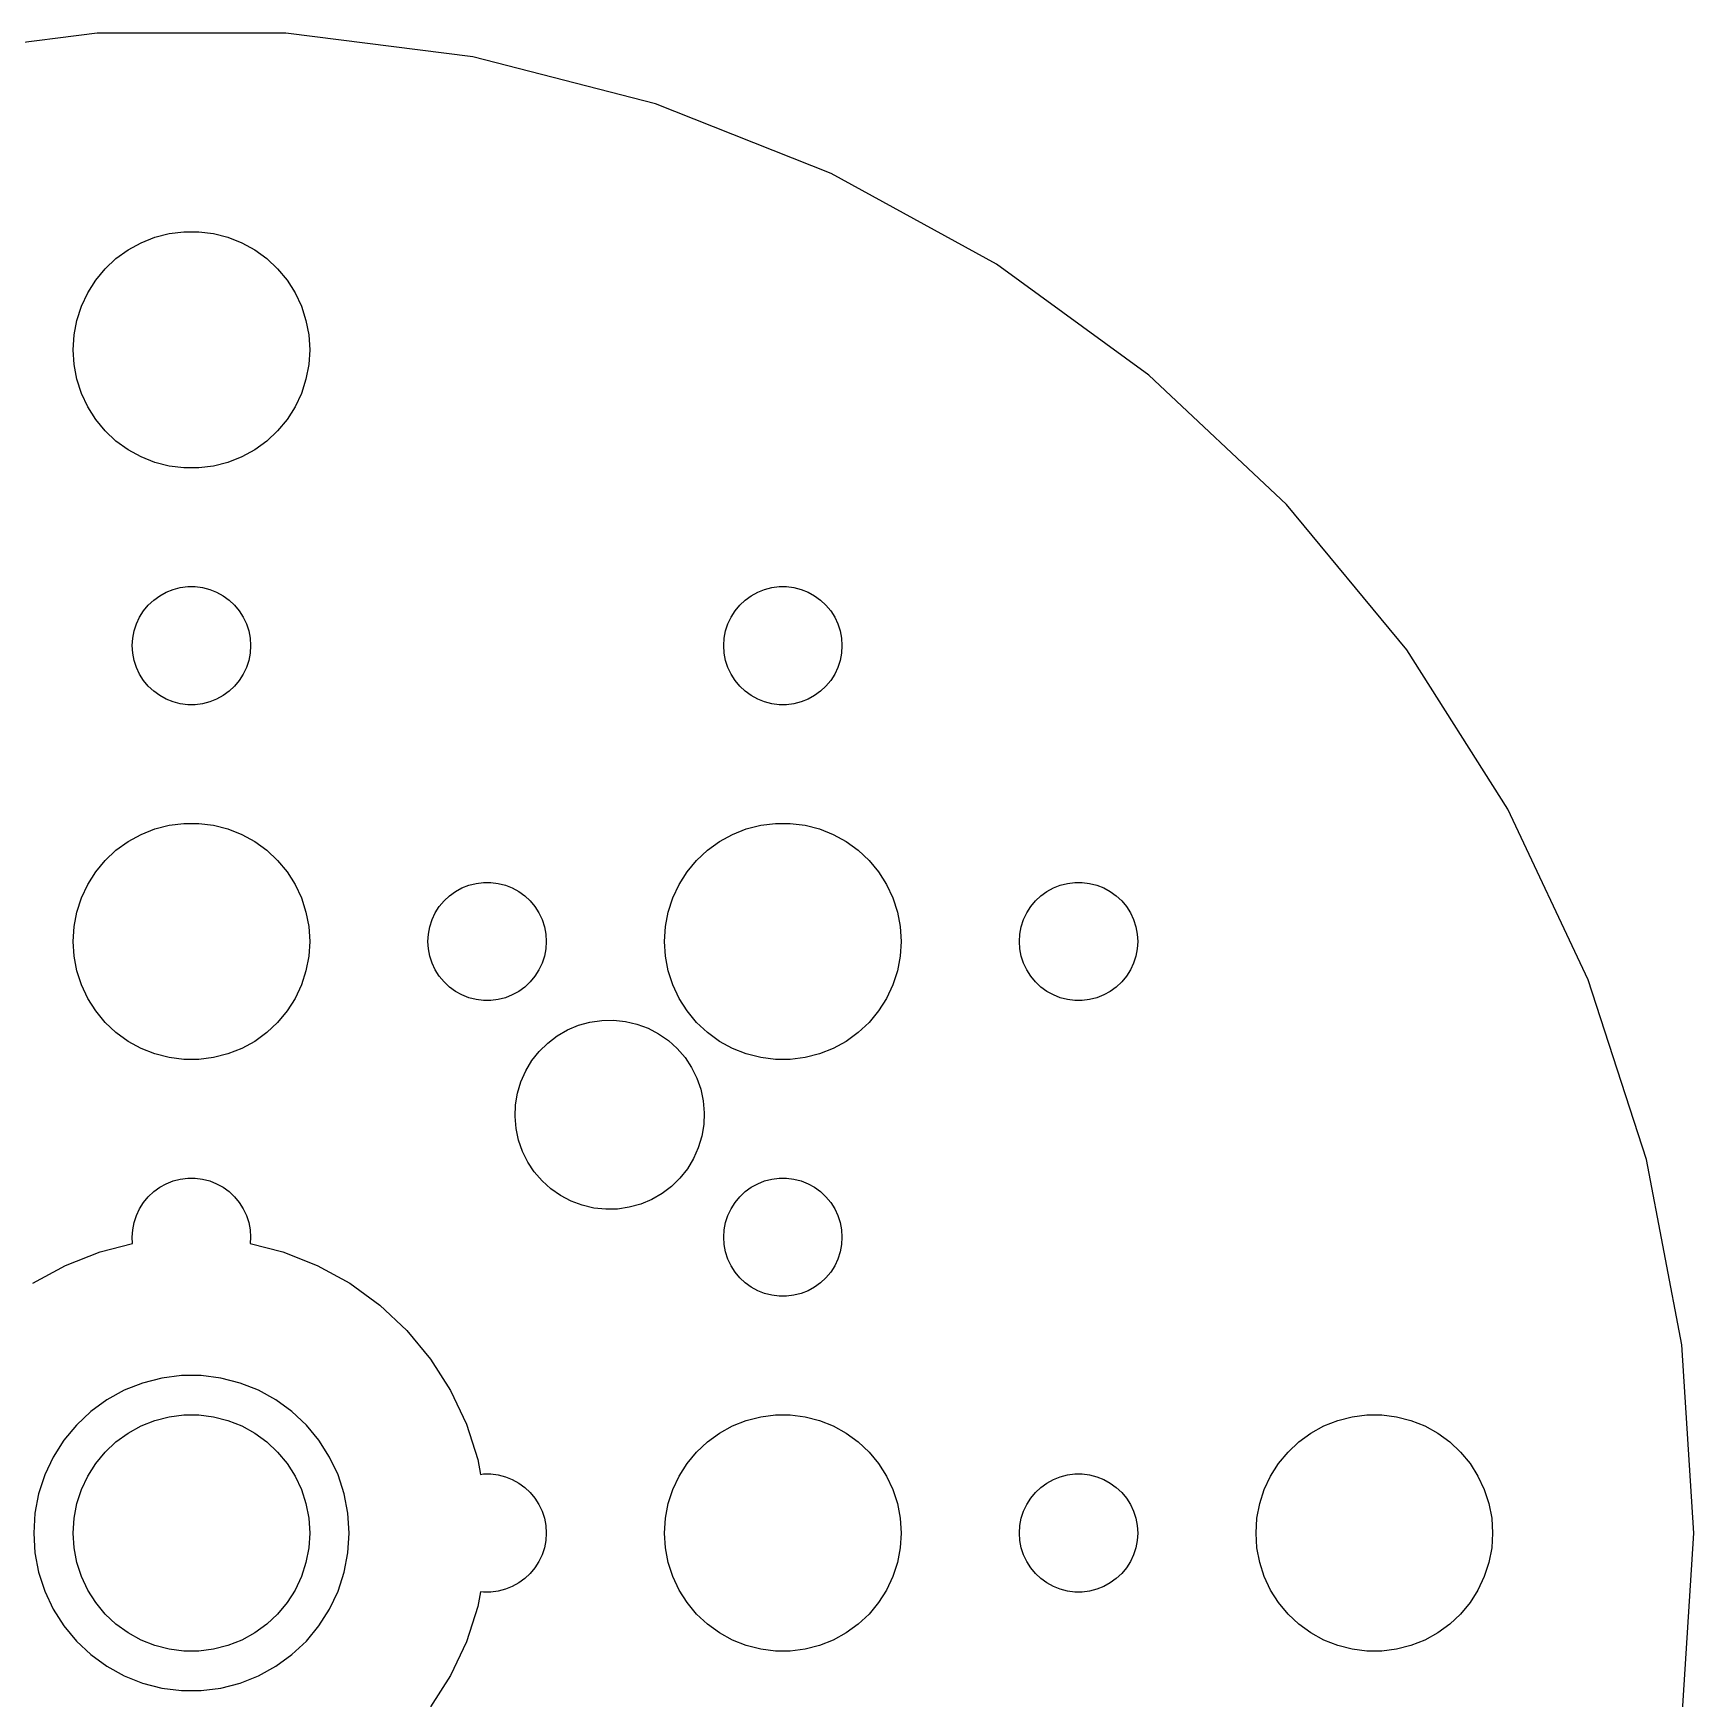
# Model space of a CAD drawing. Header units: metres. Extents: x -38 to 38, y -38 to 258.
# Drawn here: x -4.01 to 38.1, y 215.8 to 258.02 of the extents above; entities that cross this region are included whole.
import ezdxf

# ---------------------------------------------------------------- set-up
doc = ezdxf.new("R2010")
doc.units = ezdxf.units.M

msp = doc.modelspace()

# ---------------------------------------------------------------- linework, layer by layer
for p, q in [((-2.39232, 258.025), (-7.13922, 257.425)), ((2.39232, 258.025), (-2.39232, 258.025)), ((7.13922, 257.425), (2.39232, 258.025)), ((11.7735, 256.235), (7.13922, 257.425)), ((16.2222, 254.474), (11.7735, 256.235)), ((20.415, 252.169), (16.2222, 254.474)), ((-0.927048, 252.853), (-0.562134, 252.947)), ((-0.562134, 252.947), (-0.18837, 252.994)), ((-0.18837, 252.994), (0.18837, 252.994)), ((0.18837, 252.994), (0.562134, 252.947)), ((0.562134, 252.947), (0.927048, 252.853)), ((-1.91226, 252.312), (-1.60747, 252.533)), ((-1.60747, 252.533), (-1.27733, 252.714)), ((-1.27733, 252.714), (-0.927048, 252.853)), ((0.927048, 252.853), (1.27733, 252.714)), ((1.27733, 252.714), (1.60747, 252.533)), ((1.60747, 252.533), (1.91226, 252.312)), ((-2.1869, 252.054), (-1.91226, 252.312)), ((1.91226, 252.312), (2.1869, 252.054)), ((24.2858, 249.357), (20.415, 252.169)), ((-2.62891, 251.445), (-2.42705, 251.763)), ((-2.42705, 251.763), (-2.1869, 252.054)), ((2.1869, 252.054), (2.42705, 251.763)), ((2.42705, 251.763), (2.62891, 251.445)), ((-2.78932, 251.104), (-2.62891, 251.445)), ((2.62891, 251.445), (2.78932, 251.104)), ((-2.90575, 250.746), (-2.78932, 251.104)), ((2.78932, 251.104), (2.90575, 250.746)), ((-2.97633, 250.376), (-2.90575, 250.746)), ((2.90575, 250.746), (2.97633, 250.376)), ((-3, 250), (-2.97633, 250.376)), ((-2.97633, 249.624), (-3, 250)), ((2.97633, 250.376), (3, 250)), ((3, 250), (2.97633, 249.624)), ((-2.90575, 249.254), (-2.97633, 249.624)), ((2.97633, 249.624), (2.90575, 249.254)), ((-2.78932, 248.896), (-2.90575, 249.254)), ((2.90575, 249.254), (2.78932, 248.896)), ((27.7737, 246.081), (24.2858, 249.357)), ((-2.62891, 248.555), (-2.78932, 248.896)), ((2.78932, 248.896), (2.62891, 248.555)), ((-2.42705, 248.237), (-2.62891, 248.555)), ((2.62891, 248.555), (2.42705, 248.237)), ((-2.1869, 247.946), (-2.42705, 248.237)), ((-1.91226, 247.688), (-2.1869, 247.946)), ((2.1869, 247.946), (1.91226, 247.688)), ((2.42705, 248.237), (2.1869, 247.946)), ((-1.60747, 247.467), (-1.91226, 247.688)), ((-1.27733, 247.286), (-1.60747, 247.467)), ((1.60747, 247.467), (1.27733, 247.286)), ((1.91226, 247.688), (1.60747, 247.467)), ((-0.927048, 247.147), (-1.27733, 247.286)), ((-0.562134, 247.053), (-0.927048, 247.147)), ((-0.18837, 247.006), (-0.562134, 247.053)), ((0.562134, 247.053), (0.18837, 247.006)), ((0.927048, 247.147), (0.562134, 247.053)), ((1.27733, 247.286), (0.927048, 247.147)), ((0.18837, 247.006), (-0.18837, 247.006)), ((30.8235, 242.395), (27.7737, 246.081)), ((-1.09344, 243.527), (-0.956131, 243.656)), ((-0.956131, 243.656), (-0.803726, 243.766)), ((-0.803726, 243.766), (-0.638657, 243.857)), ((-0.638657, 243.857), (-0.463516, 243.927)), ((-0.463516, 243.927), (-0.281067, 243.973)), ((-0.281067, 243.973), (-0.094177, 243.997)), ((-0.094177, 243.997), (0.094177, 243.997)), ((0.094177, 243.997), (0.281067, 243.973)), ((0.281067, 243.973), (0.463516, 243.927)), ((0.463516, 243.927), (0.638657, 243.857)), ((0.638657, 243.857), (0.803726, 243.766)), ((0.803726, 243.766), (0.956131, 243.656)), ((0.956131, 243.656), (1.09344, 243.527)), ((13.9065, 243.527), (14.0439, 243.656)), ((14.0439, 243.656), (14.1963, 243.766)), ((14.1963, 243.766), (14.3613, 243.857)), ((14.3613, 243.857), (14.5365, 243.927)), ((14.5365, 243.927), (14.7189, 243.973)), ((14.7189, 243.973), (14.9058, 243.997)), ((14.9058, 243.997), (15.0942, 243.997)), ((15.0942, 243.997), (15.2811, 243.973)), ((15.2811, 243.973), (15.4635, 243.927)), ((15.4635, 243.927), (15.6387, 243.857)), ((15.6387, 243.857), (15.8037, 243.766)), ((15.8037, 243.766), (15.9561, 243.656)), ((15.9561, 243.656), (16.0934, 243.527)), ((-1.39465, 243.052), (-1.31445, 243.223)), ((-1.31445, 243.223), (-1.21352, 243.382)), ((-1.21352, 243.382), (-1.09344, 243.527)), ((1.09344, 243.527), (1.21352, 243.382)), ((1.21352, 243.382), (1.31445, 243.223)), ((1.31445, 243.223), (1.39465, 243.052)), ((13.6053, 243.052), (13.6855, 243.223)), ((13.6855, 243.223), (13.7865, 243.382)), ((13.7865, 243.382), (13.9065, 243.527)), ((16.0934, 243.527), (16.2135, 243.382)), ((16.2135, 243.382), (16.3145, 243.223)), ((16.3145, 243.223), (16.3947, 243.052)), ((-1.48816, 242.688), (-1.45287, 242.873)), ((-1.45287, 242.873), (-1.39465, 243.052)), ((1.39465, 243.052), (1.45287, 242.873)), ((1.45287, 242.873), (1.48816, 242.688)), ((13.5118, 242.688), (13.5471, 242.873)), ((13.5471, 242.873), (13.6053, 243.052)), ((16.3947, 243.052), (16.4529, 242.873)), ((16.4529, 242.873), (16.4882, 242.688)), ((-1.5, 242.5), (-1.48816, 242.688)), ((-1.48816, 242.312), (-1.5, 242.5)), ((1.48816, 242.688), (1.5, 242.5)), ((1.5, 242.5), (1.48816, 242.312)), ((13.5, 242.5), (13.5118, 242.688)), ((13.5118, 242.312), (13.5, 242.5)), ((16.4882, 242.688), (16.5, 242.5)), ((16.5, 242.5), (16.4882, 242.312)), ((33.3873, 238.355), (30.8235, 242.395)), ((-1.45287, 242.127), (-1.48816, 242.312)), ((-1.39465, 241.948), (-1.45287, 242.127)), ((1.45287, 242.127), (1.39465, 241.948)), ((1.48816, 242.312), (1.45287, 242.127)), ((13.5471, 242.127), (13.5118, 242.312)), ((13.6053, 241.948), (13.5471, 242.127)), ((16.4529, 242.127), (16.3947, 241.948)), ((16.4882, 242.312), (16.4529, 242.127)), ((-1.31445, 241.777), (-1.39465, 241.948)), ((-1.21352, 241.618), (-1.31445, 241.777)), ((-1.09344, 241.473), (-1.21352, 241.618)), ((1.21352, 241.618), (1.09344, 241.473)), ((1.31445, 241.777), (1.21352, 241.618)), ((1.39465, 241.948), (1.31445, 241.777)), ((13.6855, 241.777), (13.6053, 241.948)), ((13.7865, 241.618), (13.6855, 241.777)), ((13.9065, 241.473), (13.7865, 241.618)), ((16.2135, 241.618), (16.0934, 241.473)), ((16.3145, 241.777), (16.2135, 241.618)), ((16.3947, 241.948), (16.3145, 241.777)), ((-0.956131, 241.344), (-1.09344, 241.473)), ((-0.803726, 241.234), (-0.956131, 241.344)), ((-0.638657, 241.143), (-0.803726, 241.234)), ((-0.463516, 241.073), (-0.638657, 241.143)), ((0.638657, 241.143), (0.463516, 241.073)), ((0.803726, 241.234), (0.638657, 241.143)), ((0.956131, 241.344), (0.803726, 241.234)), ((1.09344, 241.473), (0.956131, 241.344)), ((14.0439, 241.344), (13.9065, 241.473)), ((14.1963, 241.234), (14.0439, 241.344)), ((14.3613, 241.143), (14.1963, 241.234)), ((14.5365, 241.073), (14.3613, 241.143)), ((15.6387, 241.143), (15.4635, 241.073)), ((15.8037, 241.234), (15.6387, 241.143)), ((15.9561, 241.344), (15.8037, 241.234)), ((16.0934, 241.473), (15.9561, 241.344)), ((-0.281067, 241.027), (-0.463516, 241.073)), ((-0.094177, 241.003), (-0.281067, 241.027)), ((0.094177, 241.003), (-0.094177, 241.003)), ((0.281067, 241.027), (0.094177, 241.003)), ((0.463516, 241.073), (0.281067, 241.027)), ((14.7189, 241.027), (14.5365, 241.073)), ((14.9058, 241.003), (14.7189, 241.027)), ((15.0942, 241.003), (14.9058, 241.003)), ((15.2811, 241.027), (15.0942, 241.003)), ((15.4635, 241.073), (15.2811, 241.027)), ((35.4245, 234.026), (33.3873, 238.355)), ((-1.27733, 237.714), (-0.927048, 237.853)), ((-0.927048, 237.853), (-0.562134, 237.947)), ((-0.562134, 237.947), (-0.18837, 237.994)), ((-0.18837, 237.994), (0.18837, 237.994)), ((0.18837, 237.994), (0.562134, 237.947)), ((0.562134, 237.947), (0.927048, 237.853)), ((0.927048, 237.853), (1.27733, 237.714)), ((13.7227, 237.714), (14.0729, 237.853)), ((14.0729, 237.853), (14.4379, 237.947)), ((14.4379, 237.947), (14.8116, 237.994)), ((14.8116, 237.994), (15.1884, 237.994)), ((15.1884, 237.994), (15.5621, 237.947)), ((15.5621, 237.947), (15.927, 237.853)), ((15.927, 237.853), (16.2773, 237.714)), ((-2.1869, 237.054), (-1.91226, 237.312)), ((-1.91226, 237.312), (-1.60747, 237.533)), ((-1.60747, 237.533), (-1.27733, 237.714)), ((1.27733, 237.714), (1.60747, 237.533)), ((1.60747, 237.533), (1.91226, 237.312)), ((1.91226, 237.312), (2.1869, 237.054)), ((12.8131, 237.054), (13.0877, 237.312)), ((13.0877, 237.312), (13.3925, 237.533)), ((13.3925, 237.533), (13.7227, 237.714)), ((16.2773, 237.714), (16.6075, 237.533)), ((16.6075, 237.533), (16.9123, 237.312)), ((16.9123, 237.312), (17.1869, 237.054)), ((-2.42705, 236.763), (-2.1869, 237.054)), ((2.1869, 237.054), (2.42705, 236.763)), ((12.5729, 236.763), (12.8131, 237.054)), ((17.1869, 237.054), (17.427, 236.763)), ((-2.62891, 236.445), (-2.42705, 236.763)), ((2.42705, 236.763), (2.62891, 236.445)), ((7.03647, 236.427), (7.21892, 236.473)), ((7.21892, 236.473), (7.40581, 236.497)), ((7.40581, 236.497), (7.59418, 236.497)), ((7.59418, 236.497), (7.78107, 236.473)), ((7.78107, 236.473), (7.96352, 236.427)), ((12.3711, 236.445), (12.5729, 236.763)), ((17.427, 236.763), (17.6289, 236.445)), ((22.0365, 236.427), (22.2189, 236.473)), ((22.2189, 236.473), (22.4058, 236.497)), ((22.4058, 236.497), (22.5942, 236.497)), ((22.5942, 236.497), (22.7811, 236.473)), ((22.7811, 236.473), (22.9635, 236.427)), ((-2.90575, 235.746), (-2.78932, 236.104)), ((-2.78932, 236.104), (-2.62891, 236.445)), ((2.62891, 236.445), (2.78932, 236.104)), ((2.78932, 236.104), (2.90575, 235.746)), ((6.40654, 236.027), (6.54385, 236.156)), ((6.54385, 236.156), (6.69626, 236.266)), ((6.69626, 236.266), (6.86133, 236.357)), ((6.86133, 236.357), (7.03647, 236.427)), ((7.96352, 236.427), (8.13866, 236.357)), ((8.13866, 236.357), (8.30373, 236.266)), ((8.30373, 236.266), (8.45613, 236.156)), ((8.45613, 236.156), (8.59344, 236.027)), ((12.0942, 235.746), (12.2107, 236.104)), ((12.2107, 236.104), (12.3711, 236.445)), ((17.6289, 236.445), (17.7893, 236.104)), ((17.7893, 236.104), (17.9057, 235.746)), ((21.4065, 236.027), (21.5439, 236.156)), ((21.5439, 236.156), (21.6963, 236.266)), ((21.6963, 236.266), (21.8613, 236.357)), ((21.8613, 236.357), (22.0365, 236.427)), ((22.9635, 236.427), (23.1387, 236.357)), ((23.1387, 236.357), (23.3037, 236.266)), ((23.3037, 236.266), (23.4561, 236.156)), ((23.4561, 236.156), (23.5934, 236.027)), ((-2.97633, 235.376), (-2.90575, 235.746)), ((2.90575, 235.746), (2.97633, 235.376)), ((6.10533, 235.552), (6.18553, 235.723)), ((6.18553, 235.723), (6.28647, 235.882)), ((6.28647, 235.882), (6.40654, 236.027)), ((8.59344, 236.027), (8.71352, 235.882)), ((8.71352, 235.882), (8.81445, 235.723)), ((8.81445, 235.723), (8.89465, 235.552)), ((12.0237, 235.376), (12.0942, 235.746)), ((17.9057, 235.746), (17.9763, 235.376)), ((21.1053, 235.552), (21.1855, 235.723)), ((21.1855, 235.723), (21.2865, 235.882)), ((21.2865, 235.882), (21.4065, 236.027)), ((23.5934, 236.027), (23.7135, 235.882)), ((23.7135, 235.882), (23.8145, 235.723)), ((23.8145, 235.723), (23.8947, 235.552)), ((-3, 235), (-2.97633, 235.376)), ((2.97633, 235.376), (3, 235)), ((6.01183, 235.188), (6.04712, 235.373)), ((6.04712, 235.373), (6.10533, 235.552)), ((8.89465, 235.552), (8.95287, 235.373)), ((8.95287, 235.373), (8.98816, 235.188)), ((12, 235), (12.0237, 235.376)), ((17.9763, 235.376), (18, 235)), ((21.0118, 235.188), (21.0471, 235.373)), ((21.0471, 235.373), (21.1053, 235.552)), ((23.8947, 235.552), (23.9529, 235.373)), ((23.9529, 235.373), (23.9882, 235.188)), ((-2.97633, 234.624), (-3, 235)), ((3, 235), (2.97633, 234.624)), ((6, 235), (6.01183, 235.188)), ((6.01183, 234.812), (6, 235)), ((6.04712, 234.627), (6.01183, 234.812)), ((8.98816, 234.812), (8.95287, 234.627)), ((8.98816, 235.188), (9, 235)), ((9, 235), (8.98816, 234.812)), ((12.0237, 234.624), (12, 235)), ((18, 235), (17.9763, 234.624)), ((21, 235), (21.0118, 235.188)), ((21.0118, 234.812), (21, 235)), ((21.0471, 234.627), (21.0118, 234.812)), ((23.9882, 234.812), (23.9529, 234.627)), ((23.9882, 235.188), (24, 235)), ((24, 235), (23.9882, 234.812)), ((-2.90575, 234.254), (-2.97633, 234.624)), ((2.97633, 234.624), (2.90575, 234.254)), ((6.10533, 234.448), (6.04712, 234.627)), ((6.18553, 234.277), (6.10533, 234.448)), ((8.89465, 234.448), (8.81445, 234.277)), ((8.95287, 234.627), (8.89465, 234.448)), ((12.0942, 234.254), (12.0237, 234.624)), ((17.9763, 234.624), (17.9057, 234.254)), ((21.1053, 234.448), (21.0471, 234.627)), ((21.1855, 234.277), (21.1053, 234.448)), ((23.8947, 234.448), (23.8145, 234.277)), ((23.9529, 234.627), (23.8947, 234.448)), ((-2.78932, 233.896), (-2.90575, 234.254)), ((2.90575, 234.254), (2.78932, 233.896)), ((6.28647, 234.118), (6.18553, 234.277)), ((6.40654, 233.973), (6.28647, 234.118)), ((6.54385, 233.844), (6.40654, 233.973)), ((8.59344, 233.973), (8.45613, 233.844)), ((8.71352, 234.118), (8.59344, 233.973)), ((8.81445, 234.277), (8.71352, 234.118)), ((12.2107, 233.896), (12.0942, 234.254)), ((17.9057, 234.254), (17.7893, 233.896)), ((21.2865, 234.118), (21.1855, 234.277)), ((21.4065, 233.973), (21.2865, 234.118)), ((21.5439, 233.844), (21.4065, 233.973)), ((23.5934, 233.973), (23.4561, 233.844)), ((23.7135, 234.118), (23.5934, 233.973)), ((23.8145, 234.277), (23.7135, 234.118)), ((36.903, 229.475), (35.4245, 234.026)), ((-2.62891, 233.555), (-2.78932, 233.896)), ((-2.42705, 233.237), (-2.62891, 233.555)), ((2.62891, 233.555), (2.42705, 233.237)), ((2.78932, 233.896), (2.62891, 233.555)), ((6.69626, 233.734), (6.54385, 233.844)), ((6.86133, 233.643), (6.69626, 233.734)), ((7.03647, 233.573), (6.86133, 233.643)), ((7.21892, 233.527), (7.03647, 233.573)), ((7.40581, 233.503), (7.21892, 233.527)), ((7.78107, 233.527), (7.59418, 233.503)), ((7.96352, 233.573), (7.78107, 233.527)), ((8.13866, 233.643), (7.96352, 233.573)), ((8.30373, 233.734), (8.13866, 233.643)), ((8.45613, 233.844), (8.30373, 233.734)), ((12.3711, 233.555), (12.2107, 233.896)), ((12.5729, 233.237), (12.3711, 233.555)), ((17.6289, 233.555), (17.427, 233.237)), ((17.7893, 233.896), (17.6289, 233.555)), ((21.6963, 233.734), (21.5439, 233.844)), ((21.8613, 233.643), (21.6963, 233.734)), ((22.0365, 233.573), (21.8613, 233.643)), ((22.2189, 233.527), (22.0365, 233.573)), ((22.4058, 233.503), (22.2189, 233.527)), ((22.7811, 233.527), (22.5942, 233.503)), ((22.9635, 233.573), (22.7811, 233.527)), ((23.1387, 233.643), (22.9635, 233.573)), ((23.3037, 233.734), (23.1387, 233.643)), ((23.4561, 233.844), (23.3037, 233.734)), ((-2.1869, 232.946), (-2.42705, 233.237)), ((2.42705, 233.237), (2.1869, 232.946)), ((7.59418, 233.503), (7.40581, 233.503)), ((12.8131, 232.946), (12.5729, 233.237)), ((17.427, 233.237), (17.1869, 232.946)), ((22.5942, 233.503), (22.4058, 233.503)), ((-1.91226, 232.688), (-2.1869, 232.946)), ((-1.60747, 232.467), (-1.91226, 232.688)), ((1.91226, 232.688), (1.60747, 232.467)), ((2.1869, 232.946), (1.91226, 232.688)), ((9.27885, 232.606), (9.53987, 232.757)), ((9.53987, 232.757), (9.81772, 232.873)), ((9.81772, 232.873), (10.108, 232.955)), ((10.108, 232.955), (10.4062, 232.999)), ((10.4062, 232.999), (10.7075, 233.005)), ((10.7075, 233.005), (11.0072, 232.973)), ((11.0072, 232.973), (11.3007, 232.905)), ((11.3007, 232.905), (11.5832, 232.799)), ((11.5832, 232.799), (11.8503, 232.66)), ((11.8503, 232.66), (12.0977, 232.488)), ((13.0877, 232.688), (12.8131, 232.946)), ((13.3925, 232.467), (13.0877, 232.688)), ((16.9123, 232.688), (16.6075, 232.467)), ((17.1869, 232.946), (16.9123, 232.688)), ((-1.27733, 232.286), (-1.60747, 232.467)), ((-0.927048, 232.147), (-1.27733, 232.286)), ((1.27733, 232.286), (0.927048, 232.147)), ((1.60747, 232.467), (1.27733, 232.286)), ((8.82344, 232.213), (9.03879, 232.424)), ((9.03879, 232.424), (9.27885, 232.606)), ((12.0977, 232.488), (12.3217, 232.286)), ((12.3217, 232.286), (12.5187, 232.058)), ((13.7227, 232.286), (13.3925, 232.467)), ((14.0729, 232.147), (13.7227, 232.286)), ((16.2773, 232.286), (15.927, 232.147)), ((16.6075, 232.467), (16.2773, 232.286)), ((-0.562134, 232.053), (-0.927048, 232.147)), ((-0.18837, 232.006), (-0.562134, 232.053)), ((0.18837, 232.006), (-0.18837, 232.006)), ((0.562134, 232.053), (0.18837, 232.006)), ((0.927048, 232.147), (0.562134, 232.053)), ((8.4801, 231.719), (8.63623, 231.977)), ((8.63623, 231.977), (8.82344, 232.213)), ((12.5187, 232.058), (12.6855, 231.807)), ((14.4379, 232.053), (14.0729, 232.147)), ((14.8116, 232.006), (14.4379, 232.053)), ((15.1884, 232.006), (14.8116, 232.006)), ((15.5621, 232.053), (15.1884, 232.006)), ((15.927, 232.147), (15.5621, 232.053)), ((8.2704, 231.155), (8.35751, 231.444)), ((8.35751, 231.444), (8.4801, 231.719)), ((12.6855, 231.807), (12.8195, 231.537)), ((12.8195, 231.537), (12.9186, 231.252)), ((8.22014, 230.858), (8.2704, 231.155)), ((12.9186, 231.252), (12.9812, 230.958)), ((8.20752, 230.557), (8.22014, 230.858)), ((8.23274, 230.256), (8.20752, 230.557)), ((12.9812, 230.958), (13.0065, 230.657)), ((13.0065, 230.657), (12.9939, 230.356)), ((8.29539, 229.962), (8.23274, 230.256)), ((12.9939, 230.356), (12.9436, 230.059)), ((8.39452, 229.677), (8.29539, 229.962)), ((12.8565, 229.77), (12.7339, 229.495)), ((12.9436, 230.059), (12.8565, 229.77)), ((8.52853, 229.407), (8.39452, 229.677)), ((8.69533, 229.156), (8.52853, 229.407)), ((12.7339, 229.495), (12.5777, 229.237)), ((37.7996, 224.775), (36.903, 229.475)), ((-0.638657, 228.857), (-0.463516, 228.927)), ((-0.463516, 228.927), (-0.281067, 228.973)), ((-0.281067, 228.973), (-0.094177, 228.997)), ((-0.094177, 228.997), (0.094177, 228.997)), ((0.094177, 228.997), (0.281067, 228.973)), ((0.281067, 228.973), (0.463516, 228.927)), ((0.463516, 228.927), (0.638657, 228.857)), ((8.89226, 228.928), (8.69533, 229.156)), ((9.11624, 228.726), (8.89226, 228.928)), ((12.3905, 229.001), (12.1752, 228.79)), ((12.5777, 229.237), (12.3905, 229.001)), ((14.3613, 228.857), (14.5365, 228.927)), ((14.5365, 228.927), (14.7189, 228.973)), ((14.7189, 228.973), (14.9058, 228.997)), ((14.9058, 228.997), (15.0942, 228.997)), ((15.0942, 228.997), (15.2811, 228.973)), ((15.2811, 228.973), (15.4635, 228.927)), ((15.4635, 228.927), (15.6387, 228.857)), ((-1.21352, 228.382), (-1.09344, 228.527)), ((-1.09344, 228.527), (-0.956131, 228.656)), ((-0.956131, 228.656), (-0.803726, 228.766)), ((-0.803726, 228.766), (-0.638657, 228.857)), ((0.638657, 228.857), (0.803726, 228.766)), ((0.803726, 228.766), (0.956131, 228.656)), ((0.956131, 228.656), (1.09344, 228.527)), ((1.09344, 228.527), (1.21352, 228.382)), ((9.36372, 228.554), (9.11624, 228.726)), ((9.63083, 228.414), (9.36372, 228.554)), ((11.6741, 228.457), (11.3963, 228.34)), ((11.9351, 228.608), (11.6741, 228.457)), ((12.1752, 228.79), (11.9351, 228.608)), ((13.7865, 228.382), (13.9065, 228.527)), ((13.9065, 228.527), (14.0439, 228.656)), ((14.0439, 228.656), (14.1963, 228.766)), ((14.1963, 228.766), (14.3613, 228.857)), ((15.6387, 228.857), (15.8037, 228.766)), ((15.8037, 228.766), (15.9561, 228.656)), ((15.9561, 228.656), (16.0934, 228.527)), ((16.0934, 228.527), (16.2135, 228.382)), ((-1.45287, 227.873), (-1.39465, 228.052)), ((-1.39465, 228.052), (-1.31445, 228.223)), ((-1.31445, 228.223), (-1.21352, 228.382)), ((1.21352, 228.382), (1.31445, 228.223)), ((1.31445, 228.223), (1.39465, 228.052)), ((1.39465, 228.052), (1.45287, 227.873)), ((9.91331, 228.309), (9.63083, 228.414)), ((10.2067, 228.241), (9.91331, 228.309)), ((10.5065, 228.209), (10.2067, 228.241)), ((10.8078, 228.215), (10.5065, 228.209)), ((11.106, 228.259), (10.8078, 228.215)), ((11.3963, 228.34), (11.106, 228.259)), ((13.5471, 227.873), (13.6053, 228.052)), ((13.6053, 228.052), (13.6855, 228.223)), ((13.6855, 228.223), (13.7865, 228.382)), ((16.2135, 228.382), (16.3145, 228.223)), ((16.3145, 228.223), (16.3947, 228.052)), ((16.3947, 228.052), (16.4529, 227.873)), ((-1.5, 227.5), (-1.48816, 227.688)), ((-1.48816, 227.688), (-1.45287, 227.873)), ((1.45287, 227.873), (1.48816, 227.688)), ((1.48816, 227.688), (1.5, 227.5)), ((13.5, 227.5), (13.5118, 227.688)), ((13.5118, 227.688), (13.5471, 227.873)), ((16.4529, 227.873), (16.4882, 227.688)), ((16.4882, 227.688), (16.5, 227.5)), ((-2.31763, 227.133), (-1.49026, 227.345)), ((-1.49026, 227.345), (-1.5, 227.5)), ((1.5, 227.5), (1.49026, 227.345)), ((1.49026, 227.345), (2.31763, 227.133)), ((13.5118, 227.312), (13.5, 227.5)), ((13.5471, 227.127), (13.5118, 227.312)), ((16.4882, 227.312), (16.4529, 227.127)), ((16.5, 227.5), (16.4882, 227.312)), ((-4.01869, 226.332), (-3.19334, 226.786)), ((-3.19334, 226.786), (-2.31763, 227.133)), ((2.31763, 227.133), (3.19334, 226.786)), ((3.19334, 226.786), (4.01869, 226.332)), ((13.6053, 226.948), (13.5471, 227.127)), ((13.6855, 226.777), (13.6053, 226.948)), ((13.7865, 226.618), (13.6855, 226.777)), ((16.3145, 226.777), (16.2135, 226.618)), ((16.3947, 226.948), (16.3145, 226.777)), ((16.4529, 227.127), (16.3947, 226.948)), ((4.01869, 226.332), (4.78067, 225.779)), ((13.9065, 226.473), (13.7865, 226.618)), ((14.0439, 226.344), (13.9065, 226.473)), ((14.1963, 226.234), (14.0439, 226.344)), ((15.9561, 226.344), (15.8037, 226.234)), ((16.0934, 226.473), (15.9561, 226.344)), ((16.2135, 226.618), (16.0934, 226.473)), ((14.3613, 226.143), (14.1963, 226.234)), ((14.5365, 226.073), (14.3613, 226.143)), ((14.7189, 226.027), (14.5365, 226.073)), ((14.9058, 226.003), (14.7189, 226.027)), ((15.0942, 226.003), (14.9058, 226.003)), ((15.2811, 226.027), (15.0942, 226.003)), ((15.4635, 226.073), (15.2811, 226.027)), ((15.6387, 226.143), (15.4635, 226.073)), ((15.8037, 226.234), (15.6387, 226.143)), ((4.78067, 225.779), (5.46725, 225.134)), ((5.46725, 225.134), (6.06763, 224.408)), ((38.1, 220), (37.7996, 224.775)), ((6.06763, 224.408), (6.5723, 223.613)), ((-1.23605, 223.804), (-1.70311, 223.619)), ((-0.749512, 223.929), (-1.23605, 223.804)), ((-0.25116, 223.992), (-0.749512, 223.929)), ((0.25116, 223.992), (-0.25116, 223.992)), ((0.749512, 223.929), (0.25116, 223.992)), ((1.23605, 223.804), (0.749512, 223.929)), ((1.70311, 223.619), (1.23605, 223.804)), ((-2.1433, 223.377), (-2.54968, 223.082)), ((-1.70311, 223.619), (-2.1433, 223.377)), ((2.1433, 223.377), (1.70311, 223.619)), ((2.54968, 223.082), (2.1433, 223.377)), ((6.5723, 223.613), (6.97331, 222.761)), ((-2.54968, 223.082), (-2.91586, 222.738)), ((-0.562134, 222.947), (-0.18837, 222.994)), ((-0.18837, 222.994), (0.18837, 222.994)), ((0.18837, 222.994), (0.562134, 222.947)), ((2.91586, 222.738), (2.54968, 223.082)), ((14.4379, 222.947), (14.8116, 222.994)), ((14.8116, 222.994), (15.1884, 222.994)), ((15.1884, 222.994), (15.5621, 222.947)), ((29.4379, 222.947), (29.8116, 222.994)), ((29.8116, 222.994), (30.1884, 222.994)), ((30.1884, 222.994), (30.5621, 222.947)), ((-2.91586, 222.738), (-3.23605, 222.351)), ((-1.91226, 222.312), (-1.60747, 222.533)), ((-1.60747, 222.533), (-1.27733, 222.714)), ((-1.27733, 222.714), (-0.927048, 222.853)), ((-0.927048, 222.853), (-0.562134, 222.947)), ((0.562134, 222.947), (0.927048, 222.853)), ((0.927048, 222.853), (1.27733, 222.714)), ((1.27733, 222.714), (1.60747, 222.533)), ((1.60747, 222.533), (1.91226, 222.312)), ((3.23605, 222.351), (2.91586, 222.738)), ((6.97331, 222.761), (7.26436, 221.865)), ((13.0877, 222.312), (13.3925, 222.533)), ((13.3925, 222.533), (13.7227, 222.714)), ((13.7227, 222.714), (14.0729, 222.853)), ((14.0729, 222.853), (14.4379, 222.947)), ((15.5621, 222.947), (15.927, 222.853)), ((15.927, 222.853), (16.2773, 222.714)), ((16.2773, 222.714), (16.6075, 222.533)), ((16.6075, 222.533), (16.9123, 222.312)), ((28.0877, 222.312), (28.3925, 222.533)), ((28.3925, 222.533), (28.7227, 222.714)), ((28.7227, 222.714), (29.0729, 222.853)), ((29.0729, 222.853), (29.4379, 222.947)), ((30.5621, 222.947), (30.927, 222.853)), ((30.927, 222.853), (31.2773, 222.714)), ((31.2773, 222.714), (31.6075, 222.533)), ((31.6075, 222.533), (31.9123, 222.312)), ((-3.23605, 222.351), (-3.50522, 221.927)), ((-2.1869, 222.054), (-1.91226, 222.312)), ((1.91226, 222.312), (2.1869, 222.054)), ((3.50522, 221.927), (3.23605, 222.351)), ((12.8131, 222.054), (13.0877, 222.312)), ((16.9123, 222.312), (17.1869, 222.054)), ((27.8131, 222.054), (28.0877, 222.312)), ((31.9123, 222.312), (32.1869, 222.054)), ((-3.50522, 221.927), (-3.7191, 221.472)), ((-2.62891, 221.445), (-2.42705, 221.763)), ((-2.42705, 221.763), (-2.1869, 222.054)), ((2.1869, 222.054), (2.42705, 221.763)), ((2.42705, 221.763), (2.62891, 221.445)), ((3.7191, 221.472), (3.50522, 221.927)), ((7.26436, 221.865), (7.33627, 221.488)), ((12.3711, 221.445), (12.5729, 221.763)), ((12.5729, 221.763), (12.8131, 222.054)), ((17.1869, 222.054), (17.427, 221.763)), ((17.427, 221.763), (17.6289, 221.445)), ((27.3711, 221.445), (27.5729, 221.763)), ((27.5729, 221.763), (27.8131, 222.054)), ((32.1869, 222.054), (32.427, 221.763)), ((32.427, 221.763), (32.6289, 221.445)), ((-3.7191, 221.472), (-3.87433, 220.995)), ((-2.78932, 221.104), (-2.62891, 221.445)), ((2.62891, 221.445), (2.78932, 221.104)), ((3.87433, 220.995), (3.7191, 221.472)), ((7.33627, 221.488), (7.40581, 221.497)), ((7.40581, 221.497), (7.59418, 221.497)), ((7.59418, 221.497), (7.78107, 221.473)), ((7.78107, 221.473), (7.96352, 221.427)), ((7.96352, 221.427), (8.13866, 221.357)), ((8.13866, 221.357), (8.30373, 221.266)), ((8.30373, 221.266), (8.45613, 221.156)), ((12.2107, 221.104), (12.3711, 221.445)), ((17.6289, 221.445), (17.7893, 221.104)), ((21.5439, 221.156), (21.6963, 221.266)), ((21.6963, 221.266), (21.8613, 221.357)), ((21.8613, 221.357), (22.0365, 221.427)), ((22.0365, 221.427), (22.2189, 221.473)), ((22.2189, 221.473), (22.4058, 221.497)), ((22.4058, 221.497), (22.5942, 221.497)), ((22.5942, 221.497), (22.7811, 221.473)), ((22.7811, 221.473), (22.9635, 221.427)), ((22.9635, 221.427), (23.1387, 221.357)), ((23.1387, 221.357), (23.3037, 221.266)), ((23.3037, 221.266), (23.4561, 221.156)), ((27.2107, 221.104), (27.3711, 221.445)), ((32.6289, 221.445), (32.7893, 221.104)), ((-3.87433, 220.995), (-3.96844, 220.501)), ((-2.90575, 220.746), (-2.78932, 221.104)), ((2.78932, 221.104), (2.90575, 220.746)), ((3.96844, 220.501), (3.87433, 220.995)), ((8.45613, 221.156), (8.59344, 221.027)), ((8.59344, 221.027), (8.71352, 220.882)), ((8.71352, 220.882), (8.81445, 220.723)), ((12.0942, 220.746), (12.2107, 221.104)), ((17.7893, 221.104), (17.9057, 220.746)), ((21.1855, 220.723), (21.2865, 220.882)), ((21.2865, 220.882), (21.4065, 221.027)), ((21.4065, 221.027), (21.5439, 221.156)), ((23.4561, 221.156), (23.5934, 221.027)), ((23.5934, 221.027), (23.7135, 220.882)), ((23.7135, 220.882), (23.8145, 220.723)), ((27.0942, 220.746), (27.2107, 221.104)), ((32.7893, 221.104), (32.9057, 220.746)), ((-3.96844, 220.501), (-4, 220)), ((-2.97633, 220.376), (-2.90575, 220.746)), ((2.90575, 220.746), (2.97633, 220.376)), ((4, 220), (3.96844, 220.501)), ((8.81445, 220.723), (8.89465, 220.552)), ((8.89465, 220.552), (8.95287, 220.373)), ((12.0237, 220.376), (12.0942, 220.746)), ((17.9057, 220.746), (17.9763, 220.376)), ((21.0471, 220.373), (21.1053, 220.552)), ((21.1053, 220.552), (21.1855, 220.723)), ((23.8145, 220.723), (23.8947, 220.552)), ((23.8947, 220.552), (23.9529, 220.373)), ((27.0237, 220.376), (27.0942, 220.746)), ((32.9057, 220.746), (32.9763, 220.376)), ((-4, 220), (-3.96844, 219.499)), ((-3, 220), (-2.97633, 220.376)), ((-2.97633, 219.624), (-3, 220)), ((2.97633, 220.376), (3, 220)), ((3, 220), (2.97633, 219.624)), ((3.96844, 219.499), (4, 220)), ((8.95287, 220.373), (8.98816, 220.188)), ((8.98816, 220.188), (9, 220)), ((9, 220), (8.98816, 219.812)), ((12, 220), (12.0237, 220.376)), ((12.0237, 219.624), (12, 220)), ((17.9763, 220.376), (18, 220)), ((18, 220), (17.9763, 219.624)), ((21, 220), (21.0118, 220.188)), ((21.0118, 219.812), (21, 220)), ((21.0118, 220.188), (21.0471, 220.373)), ((23.9529, 220.373), (23.9882, 220.188)), ((23.9882, 220.188), (24, 220)), ((24, 220), (23.9882, 219.812)), ((27, 220), (27.0237, 220.376)), ((27.0237, 219.624), (27, 220)), ((32.9763, 220.376), (33, 220)), ((33, 220), (32.9763, 219.624)), ((37.7996, 215.225), (38.1, 220)), ((-2.90575, 219.254), (-2.97633, 219.624)), ((2.97633, 219.624), (2.90575, 219.254)), ((8.95287, 219.627), (8.89465, 219.448)), ((8.98816, 219.812), (8.95287, 219.627)), ((12.0942, 219.254), (12.0237, 219.624)), ((17.9763, 219.624), (17.9057, 219.254)), ((21.0471, 219.627), (21.0118, 219.812)), ((21.1053, 219.448), (21.0471, 219.627)), ((23.9529, 219.627), (23.8947, 219.448)), ((23.9882, 219.812), (23.9529, 219.627)), ((27.0942, 219.254), (27.0237, 219.624)), ((32.9763, 219.624), (32.9057, 219.254)), ((-3.96844, 219.499), (-3.87433, 219.005)), ((-2.78932, 218.896), (-2.90575, 219.254)), ((2.90575, 219.254), (2.78932, 218.896)), ((3.87433, 219.005), (3.96844, 219.499)), ((8.81445, 219.277), (8.71352, 219.118)), ((8.89465, 219.448), (8.81445, 219.277)), ((12.2107, 218.896), (12.0942, 219.254)), ((17.9057, 219.254), (17.7893, 218.896)), ((21.1855, 219.277), (21.1053, 219.448)), ((21.2865, 219.118), (21.1855, 219.277)), ((23.8145, 219.277), (23.7135, 219.118)), ((23.8947, 219.448), (23.8145, 219.277)), ((27.2107, 218.896), (27.0942, 219.254)), ((32.9057, 219.254), (32.7893, 218.896)), ((-3.87433, 219.005), (-3.7191, 218.528)), ((-2.62891, 218.555), (-2.78932, 218.896)), ((2.78932, 218.896), (2.62891, 218.555)), ((3.7191, 218.528), (3.87433, 219.005)), ((8.30373, 218.734), (8.13866, 218.643)), ((8.45613, 218.844), (8.30373, 218.734)), ((8.59344, 218.973), (8.45613, 218.844)), ((8.71352, 219.118), (8.59344, 218.973)), ((12.3711, 218.555), (12.2107, 218.896)), ((17.7893, 218.896), (17.6289, 218.555)), ((21.4065, 218.973), (21.2865, 219.118)), ((21.5439, 218.844), (21.4065, 218.973)), ((21.6963, 218.734), (21.5439, 218.844)), ((21.8613, 218.643), (21.6963, 218.734)), ((23.3037, 218.734), (23.1387, 218.643)), ((23.4561, 218.844), (23.3037, 218.734)), ((23.5934, 218.973), (23.4561, 218.844)), ((23.7135, 219.118), (23.5934, 218.973)), ((27.3711, 218.555), (27.2107, 218.896)), ((32.7893, 218.896), (32.6289, 218.555)), ((-3.7191, 218.528), (-3.50522, 218.073)), ((-2.42705, 218.237), (-2.62891, 218.555)), ((2.62891, 218.555), (2.42705, 218.237)), ((3.50522, 218.073), (3.7191, 218.528)), ((7.33627, 218.512), (7.26436, 218.135)), ((7.40581, 218.503), (7.33627, 218.512)), ((7.59418, 218.503), (7.40581, 218.503)), ((7.78107, 218.527), (7.59418, 218.503)), ((7.96352, 218.573), (7.78107, 218.527)), ((8.13866, 218.643), (7.96352, 218.573)), ((12.5729, 218.237), (12.3711, 218.555)), ((17.6289, 218.555), (17.427, 218.237)), ((22.0365, 218.573), (21.8613, 218.643)), ((22.2189, 218.527), (22.0365, 218.573)), ((22.4058, 218.503), (22.2189, 218.527)), ((22.5942, 218.503), (22.4058, 218.503)), ((22.7811, 218.527), (22.5942, 218.503)), ((22.9635, 218.573), (22.7811, 218.527)), ((23.1387, 218.643), (22.9635, 218.573)), ((27.5729, 218.237), (27.3711, 218.555)), ((32.6289, 218.555), (32.427, 218.237)), ((-3.50522, 218.073), (-3.23605, 217.649)), ((-2.1869, 217.946), (-2.42705, 218.237)), ((-1.91226, 217.688), (-2.1869, 217.946)), ((2.1869, 217.946), (1.91226, 217.688)), ((2.42705, 218.237), (2.1869, 217.946)), ((3.23605, 217.649), (3.50522, 218.073)), ((7.26436, 218.135), (6.97331, 217.239)), ((12.8131, 217.946), (12.5729, 218.237)), ((13.0877, 217.688), (12.8131, 217.946)), ((17.1869, 217.946), (16.9123, 217.688)), ((17.427, 218.237), (17.1869, 217.946)), ((27.8131, 217.946), (27.5729, 218.237)), ((28.0877, 217.688), (27.8131, 217.946)), ((32.1869, 217.946), (31.9123, 217.688)), ((32.427, 218.237), (32.1869, 217.946)), ((-3.23605, 217.649), (-2.91586, 217.262)), ((-1.60747, 217.467), (-1.91226, 217.688)), ((-1.27733, 217.286), (-1.60747, 217.467)), ((1.60747, 217.467), (1.27733, 217.286)), ((1.91226, 217.688), (1.60747, 217.467)), ((2.91586, 217.262), (3.23605, 217.649)), ((13.3925, 217.467), (13.0877, 217.688)), ((13.7227, 217.286), (13.3925, 217.467)), ((16.6075, 217.467), (16.2773, 217.286)), ((16.9123, 217.688), (16.6075, 217.467)), ((28.3925, 217.467), (28.0877, 217.688)), ((28.7227, 217.286), (28.3925, 217.467)), ((31.6075, 217.467), (31.2773, 217.286)), ((31.9123, 217.688), (31.6075, 217.467)), ((-2.91586, 217.262), (-2.54968, 216.918)), ((-0.927048, 217.147), (-1.27733, 217.286)), ((-0.562134, 217.053), (-0.927048, 217.147)), ((-0.18837, 217.006), (-0.562134, 217.053)), ((0.562134, 217.053), (0.18837, 217.006)), ((0.927048, 217.147), (0.562134, 217.053)), ((1.27733, 217.286), (0.927048, 217.147)), ((2.54968, 216.918), (2.91586, 217.262)), ((6.97331, 217.239), (6.5723, 216.387)), ((14.0729, 217.147), (13.7227, 217.286)), ((14.4379, 217.053), (14.0729, 217.147)), ((14.8116, 217.006), (14.4379, 217.053)), ((15.5621, 217.053), (15.1884, 217.006)), ((15.927, 217.147), (15.5621, 217.053)), ((16.2773, 217.286), (15.927, 217.147)), ((29.0729, 217.147), (28.7227, 217.286)), ((29.4379, 217.053), (29.0729, 217.147)), ((29.8116, 217.006), (29.4379, 217.053)), ((30.5621, 217.053), (30.1884, 217.006)), ((30.927, 217.147), (30.5621, 217.053)), ((31.2773, 217.286), (30.927, 217.147)), ((-2.54968, 216.918), (-2.1433, 216.623)), ((-2.1433, 216.623), (-1.70311, 216.381)), ((0.18837, 217.006), (-0.18837, 217.006)), ((1.70311, 216.381), (2.1433, 216.623)), ((2.1433, 216.623), (2.54968, 216.918)), ((15.1884, 217.006), (14.8116, 217.006)), ((30.1884, 217.006), (29.8116, 217.006)), ((-1.70311, 216.381), (-1.23605, 216.196)), ((-1.23605, 216.196), (-0.749512, 216.071)), ((0.749512, 216.071), (1.23605, 216.196)), ((1.23605, 216.196), (1.70311, 216.381)), ((6.5723, 216.387), (6.06763, 215.592)), ((-0.749512, 216.071), (-0.25116, 216.008)), ((-0.25116, 216.008), (0.25116, 216.008)), ((0.25116, 216.008), (0.749512, 216.071))]:
    msp.add_line(p, q)

doc.saveas('drawing.dxf')
